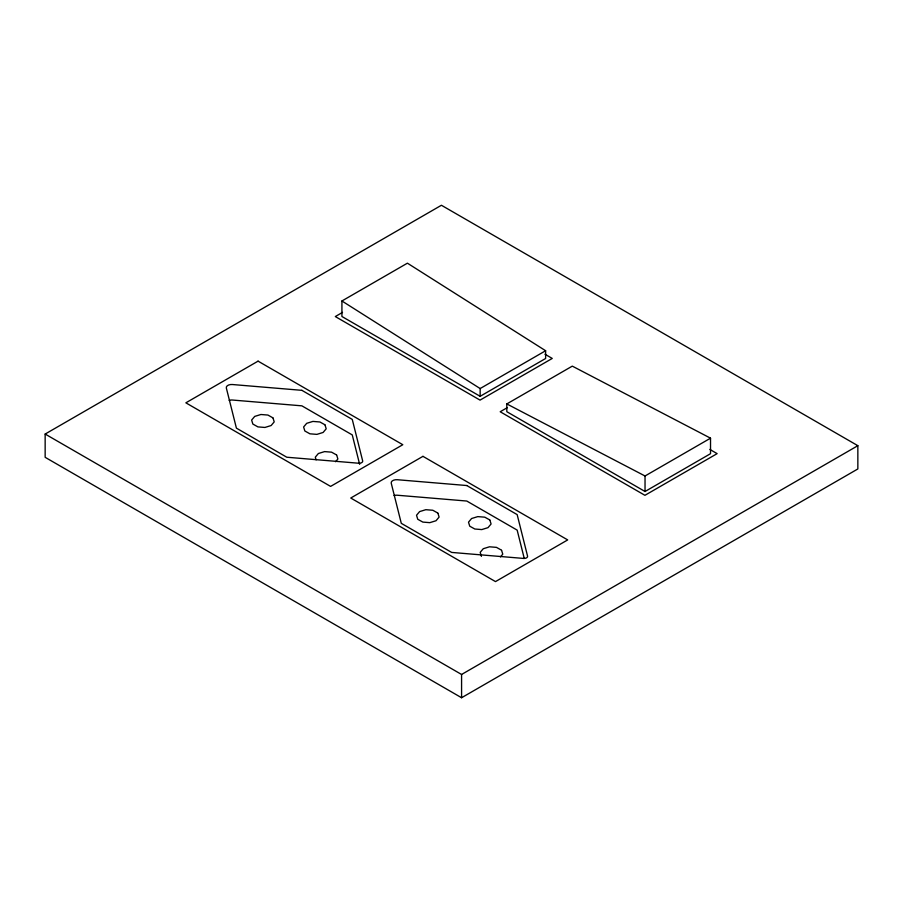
<?xml version="1.0" encoding="UTF-8"?>
<svg xmlns="http://www.w3.org/2000/svg" width="903" height="903" viewBox="0 0 903 903"><rect width="100%" height="100%" fill="white"/><g stroke="black" fill="none" stroke-linecap="round" stroke-linejoin="round"><path stroke-width="1.35" d="M335.566 461.726L337.88 458.984L336.717 455.214M500.454 556.925L502.768 554.182L501.605 550.412M45.15 434.05L441.42 205.263L857.85 445.687L857.85 468.95L461.58 697.737L45.15 457.313L45.15 434.05L461.58 674.473L857.85 445.687M341.921 300.981L407.411 263.179L545.626 350.736L545.626 358.491L480.148 396.304L341.921 316.501L341.921 300.981L480.148 388.55L480.148 396.304M342.519 312.382L335.306 316.558L480.046 400.119L552.252 358.435L544.949 354.224M480.148 388.55L545.626 350.736M506.809 403.934L572.299 366.133L710.526 438.181L710.526 453.69L645.035 491.503L506.809 411.7L506.809 403.934L645.035 475.983L710.526 438.181M507.418 407.58L500.194 411.757L644.934 495.318L717.14 453.633L709.837 449.423M324.956 424.794L319.888 421.972L312.912 421.419L306.693 423.326L303.611 426.984L304.842 430.991L309.921 433.812L316.897 434.377L323.116 432.458L326.197 428.801L325.035 425.02M489.855 519.993L484.776 517.171L477.8 516.618L471.58 518.525L468.51 522.182L469.741 526.189L474.809 529.011L481.784 529.576L488.004 527.657L491.085 524L489.923 520.218M272.977 417.875L267.909 415.053L260.922 414.5L254.714 416.407L251.632 420.064L252.863 424.071L257.942 426.893L264.918 427.458L271.137 425.539L274.207 421.882L273.045 418.1M336.638 454.988L331.57 452.166L324.595 451.602L318.375 453.52L315.294 457.178L316.118 459.841M437.865 513.073L432.797 510.251L425.821 509.698L419.602 511.606L416.52 515.263L417.75 519.27L422.83 522.092L429.805 522.656L436.025 520.738L439.106 517.08L437.944 513.299M501.537 550.187L496.458 547.365L489.482 546.8L483.263 548.719L480.193 552.376L481.423 556.372M524.191 558.201L517.159 530.117L466.783 501.041L397.264 495.228A5.328 3.07 0 0 0 394.058 495.544M359.642 464.345L352.26 434.919L301.884 405.842L232.376 400.029A5.328 3.07 0 0 0 229.17 400.345M645.035 475.983L645.035 491.503M461.58 674.473L461.58 697.737M258.066 361.144L185.86 402.828L330.6 486.401L402.806 444.716L258.066 361.144M422.954 456.342L350.748 498.027L495.499 581.6L567.694 539.915L422.954 456.342M301.884 390.333L232.376 384.52A5.328 3.07 0 0 0 226.337 387.997L236.405 428.135L286.782 457.223L358.649 463.228A3.544 2.043 0 0 0 362.667 460.902L352.26 419.41L301.884 390.333M466.783 485.532L397.264 479.719A5.328 3.07 0 0 0 391.236 483.195L401.293 523.334L451.669 552.422L523.537 558.426A3.544 2.043 0 0 0 527.555 556.101L517.159 514.608L466.783 485.532"/></g></svg>
